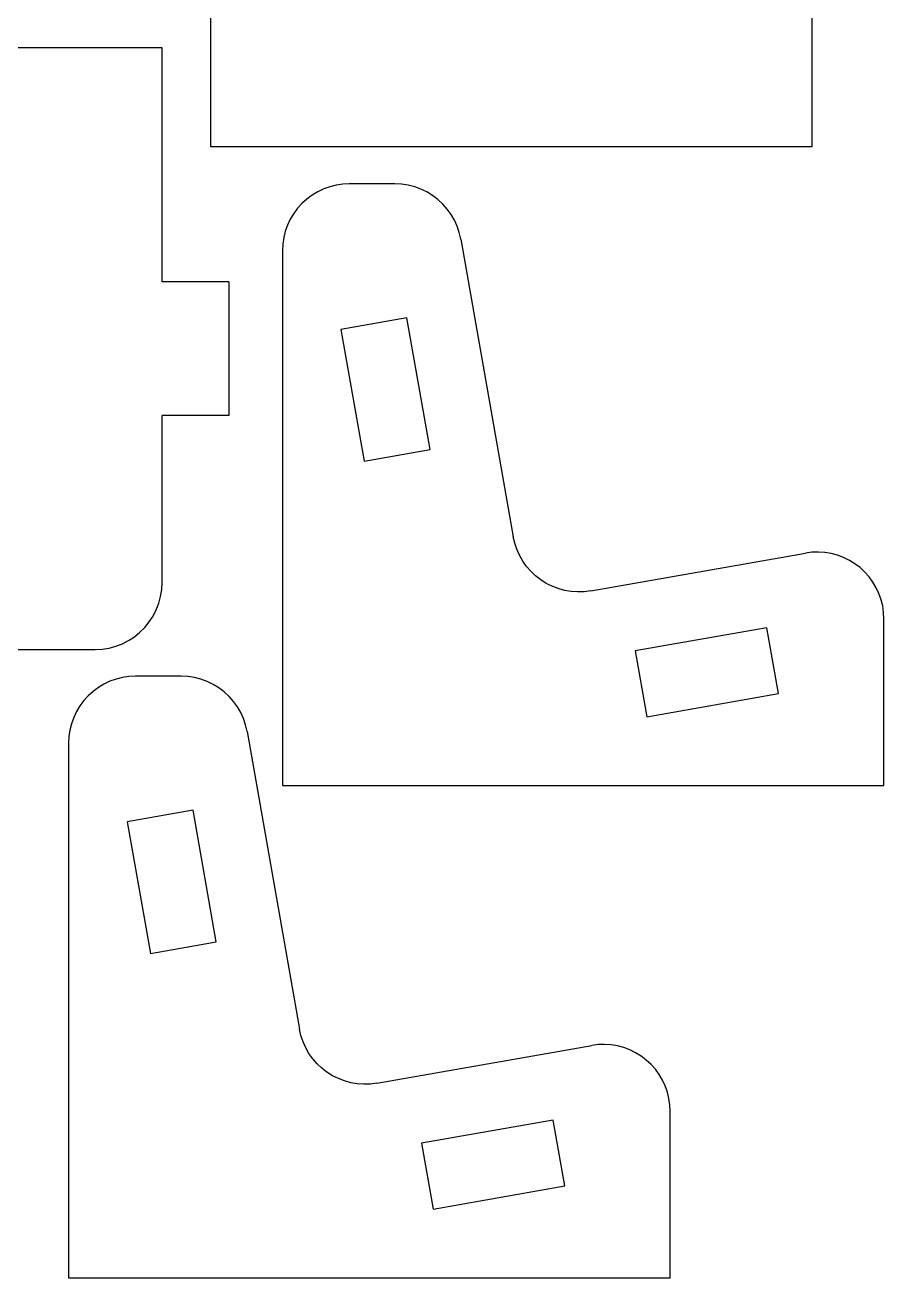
# Model space of a CAD drawing. Header units: millimetres. Extents: x -3928 to -434, y -548 to 1409.
# Drawn here: x -1732.8 to -1668.5, y 710.4 to 804.1 of the extents above; entities that cross this region are included whole.
import ezdxf

# ---------------------------------------------------------------- set-up
doc = ezdxf.new("R2010")
doc.units = ezdxf.units.MM
doc.header["$MEASUREMENT"] = 0
doc.layers.add('layer 1', color=7, linetype='Continuous')

msp = doc.modelspace()

# ---------------------------------------------------------------- linework, layer by layer
at = {"layer": 'layer 1', "color": 1, "lineweight": 25}
for points in [[(-1718.926, 812.5636), (-1718.926, 812.5636), (-1718.926, 795.0633), (-1718.926, 795.0633)], [(-1673.926, 795.0633), (-1673.926, 795.0633), (-1673.926, 812.5636), (-1673.926, 812.5636)], [(-1722.5517, 802.4388), (-1722.5517, 802.4388), (-1767.5516, 802.4388), (-1767.5516, 802.4388)], [(-1722.5517, 784.9389), (-1722.5517, 784.9389), (-1722.5517, 802.4388), (-1722.5517, 802.4388)], [(-1718.926, 795.0633), (-1718.926, 795.0633), (-1673.926, 795.0633), (-1673.926, 795.0633)], [(-1705.1281, 792.2603), (-1705.1281, 792.2603), (-1708.5483, 792.2603), (-1708.5483, 792.2603)], [(-1700.2041, 788.1286), (-1700.2041, 788.1286), (-1696.2798, 765.8729), (-1696.2798, 765.8729)], [(-1713.5482, 787.2604), (-1713.5482, 787.2604), (-1713.5482, 747.2603), (-1713.5482, 747.2603)], [(-1717.5514, 784.9389), (-1717.5514, 784.9389), (-1722.5517, 784.9389), (-1722.5517, 784.9389)], [(-1717.5514, 784.9389), (-1717.5514, 784.9389), (-1717.5514, 774.9387), (-1717.5514, 774.9387)], [(-1704.2427, 782.2386), (-1704.2427, 782.2386), (-1709.1667, 781.3704), (-1709.1667, 781.3704)], [(-1702.5063, 772.3905), (-1702.5063, 772.3905), (-1704.2427, 782.2386), (-1704.2427, 782.2386)], [(-1709.1667, 781.3704), (-1709.1667, 781.3704), (-1707.4304, 771.5223), (-1707.4304, 771.5223)], [(-1717.5514, 774.9387), (-1717.5514, 774.9387), (-1722.5517, 774.9387), (-1722.5517, 774.9387)], [(-1722.5517, 762.4387), (-1722.5517, 762.4387), (-1722.5517, 774.9387), (-1722.5517, 774.9387)], [(-1707.4304, 771.5223), (-1707.4304, 771.5223), (-1702.5063, 772.3905), (-1702.5063, 772.3905)], [(-1690.4875, 761.817), (-1690.4875, 761.817), (-1674.4167, 764.6509), (-1674.4167, 764.6509)], [(-1677.3091, 759.0636), (-1677.3091, 759.0636), (-1687.1573, 757.3272), (-1687.1573, 757.3272)], [(-1676.441, 754.1395), (-1676.441, 754.1395), (-1677.3091, 759.0636), (-1677.3091, 759.0636)], [(-1668.5483, 747.2603), (-1668.5483, 747.2603), (-1668.5483, 759.7268), (-1668.5483, 759.7268)], [(-1762.5517, 757.4388), (-1762.5517, 757.4388), (-1727.5516, 757.4388), (-1727.5516, 757.4388)], [(-1687.1573, 757.3272), (-1687.1573, 757.3272), (-1686.2891, 752.4031), (-1686.2891, 752.4031)], [(-1721.1206, 755.4381), (-1721.1206, 755.4381), (-1724.5408, 755.4381), (-1724.5408, 755.4381)], [(-1686.2891, 752.4031), (-1686.2891, 752.4031), (-1676.441, 754.1395), (-1676.441, 754.1395)], [(-1716.1965, 751.3064), (-1716.1965, 751.3064), (-1712.2722, 729.0507), (-1712.2722, 729.0507)], [(-1729.5407, 750.4382), (-1729.5407, 750.4382), (-1729.5407, 710.4382), (-1729.5407, 710.4382)], [(-1713.5482, 747.2603), (-1713.5482, 747.2603), (-1668.5483, 747.2603), (-1668.5483, 747.2603)], [(-1720.2351, 745.4164), (-1720.2351, 745.4164), (-1725.1592, 744.5482), (-1725.1592, 744.5482)], [(-1718.4988, 735.5682), (-1718.4988, 735.5682), (-1720.2351, 745.4164), (-1720.2351, 745.4164)], [(-1725.1592, 744.5482), (-1725.1592, 744.5482), (-1723.4228, 734.7), (-1723.4228, 734.7)], [(-1723.4228, 734.7), (-1723.4228, 734.7), (-1718.4988, 735.5682), (-1718.4988, 735.5682)], [(-1706.48, 724.9948), (-1706.48, 724.9948), (-1690.4092, 727.8286), (-1690.4092, 727.8286)], [(-1684.5407, 710.4382), (-1684.5407, 710.4382), (-1684.5407, 722.9046), (-1684.5407, 722.9046)], [(-1693.3016, 722.2413), (-1693.3016, 722.2413), (-1703.1498, 720.505), (-1703.1498, 720.505)], [(-1692.4334, 717.3174), (-1692.4334, 717.3174), (-1693.3016, 722.2413), (-1693.3016, 722.2413)], [(-1703.1498, 720.505), (-1703.1498, 720.505), (-1702.2816, 715.581), (-1702.2816, 715.581)], [(-1702.2816, 715.581), (-1702.2816, 715.581), (-1692.4334, 717.3174), (-1692.4334, 717.3174)], [(-1729.5407, 710.4382), (-1729.5407, 710.4382), (-1684.5407, 710.4382), (-1684.5407, 710.4382)]]:
    msp.add_open_spline(points, degree=3, dxfattribs=at)
for points, knots in [([(-1708.5483, 792.2603), (-1708.5483, 792.2603), (-1709.0383, 792.2363), (-1709.0383, 792.2363), (-1709.0383, 792.2363), (-1709.0383, 792.2363), (-1709.5238, 792.1644), (-1709.5238, 792.1644), (-1709.5238, 792.1644), (-1709.5238, 792.1644), (-1709.9997, 792.0451), (-1709.9997, 792.0451), (-1709.9997, 792.0451), (-1709.9997, 792.0451), (-1710.4618, 791.8797), (-1710.4618, 791.8797), (-1710.4618, 791.8797), (-1710.4618, 791.8797), (-1710.9052, 791.6698), (-1710.9052, 791.6698), (-1710.9052, 791.6698), (-1710.9052, 791.6698), (-1711.3261, 791.4175), (-1711.3261, 791.4175), (-1711.3261, 791.4175), (-1711.3261, 791.4175), (-1711.7202, 791.1254), (-1711.7202, 791.1254), (-1711.7202, 791.1254), (-1711.7202, 791.1254), (-1712.0839, 790.7959), (-1712.0839, 790.7959), (-1712.0839, 790.7959), (-1712.0839, 790.7959), (-1712.4134, 790.4322), (-1712.4134, 790.4322), (-1712.4134, 790.4322), (-1712.4134, 790.4322), (-1712.7058, 790.0382), (-1712.7058, 790.0382), (-1712.7058, 790.0382), (-1712.7058, 790.0382), (-1712.958, 789.6173), (-1712.958, 789.6173), (-1712.958, 789.6173), (-1712.958, 789.6173), (-1713.1676, 789.1739), (-1713.1676, 789.1739), (-1713.1676, 789.1739), (-1713.1676, 789.1739), (-1713.3331, 788.7117), (-1713.3331, 788.7117), (-1713.3331, 788.7117), (-1713.3331, 788.7117), (-1713.4523, 788.2358), (-1713.4523, 788.2358), (-1713.4523, 788.2358), (-1713.4523, 788.2358), (-1713.5243, 787.7504), (-1713.5243, 787.7504), (-1713.5243, 787.7504), (-1713.5243, 787.7504), (-1713.5482, 787.2604), (-1713.5482, 787.2604)], [0, 0, 0, 0, 0.0588235, 0.0588235, 0.0588235, 0.0588235, 0.1176471, 0.1176471, 0.1176471, 0.1176471, 0.1764706, 0.1764706, 0.1764706, 0.1764706, 0.2352941, 0.2352941, 0.2352941, 0.2352941, 0.2941176, 0.2941176, 0.2941176, 0.2941176, 0.3529412, 0.3529412, 0.3529412, 0.3529412, 0.4117647, 0.4117647, 0.4117647, 0.4117647, 0.4705882, 0.4705882, 0.4705882, 0.4705882, 0.5294118, 0.5294118, 0.5294118, 0.5294118, 0.5882353, 0.5882353, 0.5882353, 0.5882353, 0.6470588, 0.6470588, 0.6470588, 0.6470588, 0.7058824, 0.7058824, 0.7058824, 0.7058824, 0.7647059, 0.7647059, 0.7647059, 0.7647059, 0.8235294, 0.8235294, 0.8235294, 0.8235294, 0.8823529, 0.8823529, 0.8823529, 0.8823529, 1, 1, 1, 1]), ([(-1700.2041, 788.1286), (-1700.2041, 788.1286), (-1700.3148, 788.6147), (-1700.3148, 788.6147), (-1700.3148, 788.6147), (-1700.3148, 788.6147), (-1700.4736, 789.0871), (-1700.4736, 789.0871), (-1700.4736, 789.0871), (-1700.4736, 789.0871), (-1700.6789, 789.5415), (-1700.6789, 789.5415), (-1700.6789, 789.5415), (-1700.6789, 789.5415), (-1700.928, 789.9729), (-1700.928, 789.9729), (-1700.928, 789.9729), (-1700.928, 789.9729), (-1701.219, 790.3779), (-1701.219, 790.3779), (-1701.219, 790.3779), (-1701.219, 790.3779), (-1701.5489, 790.7515), (-1701.5489, 790.7515), (-1701.5489, 790.7515), (-1701.5489, 790.7515), (-1701.9143, 791.0905), (-1701.9143, 791.0905), (-1701.9143, 791.0905), (-1701.9143, 791.0905), (-1702.3116, 791.3914), (-1702.3116, 791.3914), (-1702.3116, 791.3914), (-1702.3116, 791.3914), (-1702.737, 791.6514), (-1702.737, 791.6514), (-1702.737, 791.6514), (-1702.737, 791.6514), (-1703.1861, 791.8677), (-1703.1861, 791.8677), (-1703.1861, 791.8677), (-1703.1861, 791.8677), (-1703.6542, 792.0381), (-1703.6542, 792.0381), (-1703.6542, 792.0381), (-1703.6542, 792.0381), (-1704.1375, 792.1612), (-1704.1375, 792.1612), (-1704.1375, 792.1612), (-1704.1375, 792.1612), (-1704.6304, 792.2356), (-1704.6304, 792.2356), (-1704.6304, 792.2356), (-1704.6304, 792.2356), (-1705.1281, 792.2603), (-1705.1281, 792.2603)], [0, 0, 0, 0, 0.0666667, 0.0666667, 0.0666667, 0.0666667, 0.1333333, 0.1333333, 0.1333333, 0.1333333, 0.2, 0.2, 0.2, 0.2, 0.2666667, 0.2666667, 0.2666667, 0.2666667, 0.3333333, 0.3333333, 0.3333333, 0.3333333, 0.4, 0.4, 0.4, 0.4, 0.4666667, 0.4666667, 0.4666667, 0.4666667, 0.5333333, 0.5333333, 0.5333333, 0.5333333, 0.6, 0.6, 0.6, 0.6, 0.6666667, 0.6666667, 0.6666667, 0.6666667, 0.7333333, 0.7333333, 0.7333333, 0.7333333, 0.8, 0.8, 0.8, 0.8, 0.8666667, 0.8666667, 0.8666667, 0.8666667, 1, 1, 1, 1]), ([(-1690.4875, 761.817), (-1690.4875, 761.817), (-1690.9743, 761.7556), (-1690.9743, 761.7556), (-1690.9743, 761.7556), (-1690.9743, 761.7556), (-1691.4647, 761.7422), (-1691.4647, 761.7422), (-1691.4647, 761.7422), (-1691.4647, 761.7422), (-1691.9544, 761.7771), (-1691.9544, 761.7771), (-1691.9544, 761.7771), (-1691.9544, 761.7771), (-1692.438, 761.8597), (-1692.438, 761.8597), (-1692.438, 761.8597), (-1692.438, 761.8597), (-1692.9111, 761.9892), (-1692.9111, 761.9892), (-1692.9111, 761.9892), (-1692.9111, 761.9892), (-1693.3694, 762.1645), (-1693.3694, 762.1645), (-1693.3694, 762.1645), (-1693.3694, 762.1645), (-1693.8086, 762.3839), (-1693.8086, 762.3839), (-1693.8086, 762.3839), (-1693.8086, 762.3839), (-1694.2238, 762.6453), (-1694.2238, 762.6453), (-1694.2238, 762.6453), (-1694.2238, 762.6453), (-1694.6111, 762.9463), (-1694.6111, 762.9463), (-1694.6111, 762.9463), (-1694.6111, 762.9463), (-1694.9674, 763.2835), (-1694.9674, 763.2835), (-1694.9674, 763.2835), (-1694.9674, 763.2835), (-1695.2892, 763.6543), (-1695.2892, 763.6543), (-1695.2892, 763.6543), (-1695.2892, 763.6543), (-1695.5728, 764.0547), (-1695.5728, 764.0547), (-1695.5728, 764.0547), (-1695.5728, 764.0547), (-1695.8159, 764.4808), (-1695.8159, 764.4808), (-1695.8159, 764.4808), (-1695.8159, 764.4808), (-1696.0159, 764.9289), (-1696.0159, 764.9289), (-1696.0159, 764.9289), (-1696.0159, 764.9289), (-1696.1711, 765.3942), (-1696.1711, 765.3942), (-1696.1711, 765.3942), (-1696.1711, 765.3942), (-1696.2798, 765.8729), (-1696.2798, 765.8729)], [0, 0, 0, 0, 0.0588235, 0.0588235, 0.0588235, 0.0588235, 0.1176471, 0.1176471, 0.1176471, 0.1176471, 0.1764706, 0.1764706, 0.1764706, 0.1764706, 0.2352941, 0.2352941, 0.2352941, 0.2352941, 0.2941176, 0.2941176, 0.2941176, 0.2941176, 0.3529412, 0.3529412, 0.3529412, 0.3529412, 0.4117647, 0.4117647, 0.4117647, 0.4117647, 0.4705882, 0.4705882, 0.4705882, 0.4705882, 0.5294118, 0.5294118, 0.5294118, 0.5294118, 0.5882353, 0.5882353, 0.5882353, 0.5882353, 0.6470588, 0.6470588, 0.6470588, 0.6470588, 0.7058824, 0.7058824, 0.7058824, 0.7058824, 0.7647059, 0.7647059, 0.7647059, 0.7647059, 0.8235294, 0.8235294, 0.8235294, 0.8235294, 0.8823529, 0.8823529, 0.8823529, 0.8823529, 1, 1, 1, 1]), ([(-1668.5483, 759.7268), (-1668.5483, 759.7268), (-1668.5719, 760.2108), (-1668.5719, 760.2108), (-1668.5719, 760.2108), (-1668.5719, 760.2108), (-1668.6421, 760.6902), (-1668.6421, 760.6902), (-1668.6421, 760.6902), (-1668.6421, 760.6902), (-1668.7585, 761.1608), (-1668.7585, 761.1608), (-1668.7585, 761.1608), (-1668.7585, 761.1608), (-1668.9197, 761.6177), (-1668.9197, 761.6177), (-1668.9197, 761.6177), (-1668.9197, 761.6177), (-1669.1244, 762.0569), (-1669.1244, 762.0569), (-1669.1244, 762.0569), (-1669.1244, 762.0569), (-1669.3709, 762.4742), (-1669.3709, 762.4742), (-1669.3709, 762.4742), (-1669.3709, 762.4742), (-1669.6567, 762.8658), (-1669.6567, 762.8658), (-1669.6567, 762.8658), (-1669.6567, 762.8658), (-1669.9788, 763.2278), (-1669.9788, 763.2278), (-1669.9788, 763.2278), (-1669.9788, 763.2278), (-1670.3344, 763.5569), (-1670.3344, 763.5569), (-1670.3344, 763.5569), (-1670.3344, 763.5569), (-1670.7203, 763.8501), (-1670.7203, 763.8501), (-1670.7203, 763.8501), (-1670.7203, 763.8501), (-1671.1327, 764.1044), (-1671.1327, 764.1044), (-1671.1327, 764.1044), (-1671.1327, 764.1044), (-1671.568, 764.3179), (-1671.568, 764.3179), (-1671.568, 764.3179), (-1671.568, 764.3179), (-1672.0217, 764.4879), (-1672.0217, 764.4879), (-1672.0217, 764.4879), (-1672.0217, 764.4879), (-1672.4899, 764.6135), (-1672.4899, 764.6135), (-1672.4899, 764.6135), (-1672.4899, 764.6135), (-1672.9679, 764.6929), (-1672.9679, 764.6929), (-1672.9679, 764.6929), (-1672.9679, 764.6929), (-1673.4515, 764.7257), (-1673.4515, 764.7257), (-1673.4515, 764.7257), (-1673.4515, 764.7257), (-1673.9359, 764.7116), (-1673.9359, 764.7116), (-1673.9359, 764.7116), (-1673.9359, 764.7116), (-1674.4167, 764.6509), (-1674.4167, 764.6509)], [0, 0, 0, 0, 0.0526316, 0.0526316, 0.0526316, 0.0526316, 0.1052632, 0.1052632, 0.1052632, 0.1052632, 0.1578947, 0.1578947, 0.1578947, 0.1578947, 0.2105263, 0.2105263, 0.2105263, 0.2105263, 0.2631579, 0.2631579, 0.2631579, 0.2631579, 0.3157895, 0.3157895, 0.3157895, 0.3157895, 0.3684211, 0.3684211, 0.3684211, 0.3684211, 0.4210526, 0.4210526, 0.4210526, 0.4210526, 0.4736842, 0.4736842, 0.4736842, 0.4736842, 0.5263158, 0.5263158, 0.5263158, 0.5263158, 0.5789474, 0.5789474, 0.5789474, 0.5789474, 0.6315789, 0.6315789, 0.6315789, 0.6315789, 0.6842105, 0.6842105, 0.6842105, 0.6842105, 0.7368421, 0.7368421, 0.7368421, 0.7368421, 0.7894737, 0.7894737, 0.7894737, 0.7894737, 0.8421053, 0.8421053, 0.8421053, 0.8421053, 0.8947368, 0.8947368, 0.8947368, 0.8947368, 1, 1, 1, 1]), ([(-1727.5516, 757.4388), (-1727.5516, 757.4388), (-1727.0288, 757.466), (-1727.0288, 757.466), (-1727.0288, 757.466), (-1727.0288, 757.466), (-1726.512, 757.5478), (-1726.512, 757.5478), (-1726.512, 757.5478), (-1726.512, 757.5478), (-1726.0065, 757.6833), (-1726.0065, 757.6833), (-1726.0065, 757.6833), (-1726.0065, 757.6833), (-1725.5179, 757.8709), (-1725.5179, 757.8709), (-1725.5179, 757.8709), (-1725.5179, 757.8709), (-1725.0515, 758.1087), (-1725.0515, 758.1087), (-1725.0515, 758.1087), (-1725.0515, 758.1087), (-1724.6126, 758.3938), (-1724.6126, 758.3938), (-1724.6126, 758.3938), (-1724.6126, 758.3938), (-1724.2059, 758.7229), (-1724.2059, 758.7229), (-1724.2059, 758.7229), (-1724.2059, 758.7229), (-1723.8358, 759.093), (-1723.8358, 759.093), (-1723.8358, 759.093), (-1723.8358, 759.093), (-1723.5067, 759.4997), (-1723.5067, 759.4997), (-1723.5067, 759.4997), (-1723.5067, 759.4997), (-1723.2216, 759.9386), (-1723.2216, 759.9386), (-1723.2216, 759.9386), (-1723.2216, 759.9386), (-1722.9839, 760.4049), (-1722.9839, 760.4049), (-1722.9839, 760.4049), (-1722.9839, 760.4049), (-1722.7962, 760.8935), (-1722.7962, 760.8935), (-1722.7962, 760.8935), (-1722.7962, 760.8935), (-1722.6611, 761.3991), (-1722.6611, 761.3991), (-1722.6611, 761.3991), (-1722.6611, 761.3991), (-1722.5789, 761.9162), (-1722.5789, 761.9162), (-1722.5789, 761.9162), (-1722.5789, 761.9162), (-1722.5517, 762.4387), (-1722.5517, 762.4387)], [0, 0, 0, 0, 0.0625, 0.0625, 0.0625, 0.0625, 0.125, 0.125, 0.125, 0.125, 0.1875, 0.1875, 0.1875, 0.1875, 0.25, 0.25, 0.25, 0.25, 0.3125, 0.3125, 0.3125, 0.3125, 0.375, 0.375, 0.375, 0.375, 0.4375, 0.4375, 0.4375, 0.4375, 0.5, 0.5, 0.5, 0.5, 0.5625, 0.5625, 0.5625, 0.5625, 0.625, 0.625, 0.625, 0.625, 0.6875, 0.6875, 0.6875, 0.6875, 0.75, 0.75, 0.75, 0.75, 0.8125, 0.8125, 0.8125, 0.8125, 0.875, 0.875, 0.875, 0.875, 1, 1, 1, 1]), ([(-1724.5408, 755.4381), (-1724.5408, 755.4381), (-1725.0308, 755.4141), (-1725.0308, 755.4141), (-1725.0308, 755.4141), (-1725.0308, 755.4141), (-1725.5162, 755.3421), (-1725.5162, 755.3421), (-1725.5162, 755.3421), (-1725.5162, 755.3421), (-1725.9921, 755.2229), (-1725.9921, 755.2229), (-1725.9921, 755.2229), (-1725.9921, 755.2229), (-1726.4543, 755.0574), (-1726.4543, 755.0574), (-1726.4543, 755.0574), (-1726.4543, 755.0574), (-1726.8977, 754.8475), (-1726.8977, 754.8475), (-1726.8977, 754.8475), (-1726.8977, 754.8475), (-1727.3186, 754.5953), (-1727.3186, 754.5953), (-1727.3186, 754.5953), (-1727.3186, 754.5953), (-1727.7126, 754.3032), (-1727.7126, 754.3032), (-1727.7126, 754.3032), (-1727.7126, 754.3032), (-1728.0763, 753.9737), (-1728.0763, 753.9737), (-1728.0763, 753.9737), (-1728.0763, 753.9737), (-1728.4058, 753.61), (-1728.4058, 753.61), (-1728.4058, 753.61), (-1728.4058, 753.61), (-1728.6979, 753.2159), (-1728.6979, 753.2159), (-1728.6979, 753.2159), (-1728.6979, 753.2159), (-1728.9505, 752.7951), (-1728.9505, 752.7951), (-1728.9505, 752.7951), (-1728.9505, 752.7951), (-1729.1601, 752.3516), (-1729.1601, 752.3516), (-1729.1601, 752.3516), (-1729.1601, 752.3516), (-1729.3255, 751.8895), (-1729.3255, 751.8895), (-1729.3255, 751.8895), (-1729.3255, 751.8895), (-1729.4448, 751.4136), (-1729.4448, 751.4136), (-1729.4448, 751.4136), (-1729.4448, 751.4136), (-1729.5167, 750.9282), (-1729.5167, 750.9282), (-1729.5167, 750.9282), (-1729.5167, 750.9282), (-1729.5407, 750.4382), (-1729.5407, 750.4382)], [0, 0, 0, 0, 0.0588235, 0.0588235, 0.0588235, 0.0588235, 0.1176471, 0.1176471, 0.1176471, 0.1176471, 0.1764706, 0.1764706, 0.1764706, 0.1764706, 0.2352941, 0.2352941, 0.2352941, 0.2352941, 0.2941176, 0.2941176, 0.2941176, 0.2941176, 0.3529412, 0.3529412, 0.3529412, 0.3529412, 0.4117647, 0.4117647, 0.4117647, 0.4117647, 0.4705882, 0.4705882, 0.4705882, 0.4705882, 0.5294118, 0.5294118, 0.5294118, 0.5294118, 0.5882353, 0.5882353, 0.5882353, 0.5882353, 0.6470588, 0.6470588, 0.6470588, 0.6470588, 0.7058824, 0.7058824, 0.7058824, 0.7058824, 0.7647059, 0.7647059, 0.7647059, 0.7647059, 0.8235294, 0.8235294, 0.8235294, 0.8235294, 0.8823529, 0.8823529, 0.8823529, 0.8823529, 1, 1, 1, 1]), ([(-1716.1965, 751.3064), (-1716.1965, 751.3064), (-1716.3073, 751.7921), (-1716.3073, 751.7921), (-1716.3073, 751.7921), (-1716.3073, 751.7921), (-1716.4661, 752.2648), (-1716.4661, 752.2648), (-1716.4661, 752.2648), (-1716.4661, 752.2648), (-1716.6714, 752.7192), (-1716.6714, 752.7192), (-1716.6714, 752.7192), (-1716.6714, 752.7192), (-1716.9204, 753.1507), (-1716.9204, 753.1507), (-1716.9204, 753.1507), (-1716.9204, 753.1507), (-1717.2115, 753.5557), (-1717.2115, 753.5557), (-1717.2115, 753.5557), (-1717.2115, 753.5557), (-1717.5413, 753.9293), (-1717.5413, 753.9293), (-1717.5413, 753.9293), (-1717.5413, 753.9293), (-1717.9065, 754.2683), (-1717.9065, 754.2683), (-1717.9065, 754.2683), (-1717.9065, 754.2683), (-1718.304, 754.5692), (-1718.304, 754.5692), (-1718.304, 754.5692), (-1718.304, 754.5692), (-1718.7291, 754.8292), (-1718.7291, 754.8292), (-1718.7291, 754.8292), (-1718.7291, 754.8292), (-1719.1786, 755.0454), (-1719.1786, 755.0454), (-1719.1786, 755.0454), (-1719.1786, 755.0454), (-1719.6467, 755.2158), (-1719.6467, 755.2158), (-1719.6467, 755.2158), (-1719.6467, 755.2158), (-1720.13, 755.339), (-1720.13, 755.339), (-1720.13, 755.339), (-1720.13, 755.339), (-1720.6229, 755.4134), (-1720.6229, 755.4134), (-1720.6229, 755.4134), (-1720.6229, 755.4134), (-1721.1206, 755.4381), (-1721.1206, 755.4381)], [0, 0, 0, 0, 0.0666667, 0.0666667, 0.0666667, 0.0666667, 0.1333333, 0.1333333, 0.1333333, 0.1333333, 0.2, 0.2, 0.2, 0.2, 0.2666667, 0.2666667, 0.2666667, 0.2666667, 0.3333333, 0.3333333, 0.3333333, 0.3333333, 0.4, 0.4, 0.4, 0.4, 0.4666667, 0.4666667, 0.4666667, 0.4666667, 0.5333333, 0.5333333, 0.5333333, 0.5333333, 0.6, 0.6, 0.6, 0.6, 0.6666667, 0.6666667, 0.6666667, 0.6666667, 0.7333333, 0.7333333, 0.7333333, 0.7333333, 0.8, 0.8, 0.8, 0.8, 0.8666667, 0.8666667, 0.8666667, 0.8666667, 1, 1, 1, 1]), ([(-1706.48, 724.9948), (-1706.48, 724.9948), (-1706.9668, 724.9334), (-1706.9668, 724.9334), (-1706.9668, 724.9334), (-1706.9668, 724.9334), (-1707.4572, 724.92), (-1707.4572, 724.92), (-1707.4572, 724.92), (-1707.4572, 724.92), (-1707.9468, 724.9549), (-1707.9468, 724.9549), (-1707.9468, 724.9549), (-1707.9468, 724.9549), (-1708.4305, 725.0375), (-1708.4305, 725.0375), (-1708.4305, 725.0375), (-1708.4305, 725.0375), (-1708.9036, 725.1669), (-1708.9036, 725.1669), (-1708.9036, 725.1669), (-1708.9036, 725.1669), (-1709.3618, 725.3423), (-1709.3618, 725.3423), (-1709.3618, 725.3423), (-1709.3618, 725.3423), (-1709.8007, 725.5617), (-1709.8007, 725.5617), (-1709.8007, 725.5617), (-1709.8007, 725.5617), (-1710.2163, 725.8231), (-1710.2163, 725.8231), (-1710.2163, 725.8231), (-1710.2163, 725.8231), (-1710.6036, 726.124), (-1710.6036, 726.124), (-1710.6036, 726.124), (-1710.6036, 726.124), (-1710.9599, 726.4613), (-1710.9599, 726.4613), (-1710.9599, 726.4613), (-1710.9599, 726.4613), (-1711.2816, 726.832), (-1711.2816, 726.832), (-1711.2816, 726.832), (-1711.2816, 726.832), (-1711.5653, 727.2324), (-1711.5653, 727.2324), (-1711.5653, 727.2324), (-1711.5653, 727.2324), (-1711.808, 727.6586), (-1711.808, 727.6586), (-1711.808, 727.6586), (-1711.808, 727.6586), (-1712.0084, 728.1066), (-1712.0084, 728.1066), (-1712.0084, 728.1066), (-1712.0084, 728.1066), (-1712.1636, 728.5719), (-1712.1636, 728.5719), (-1712.1636, 728.5719), (-1712.1636, 728.5719), (-1712.2722, 729.0507), (-1712.2722, 729.0507)], [0, 0, 0, 0, 0.0588235, 0.0588235, 0.0588235, 0.0588235, 0.1176471, 0.1176471, 0.1176471, 0.1176471, 0.1764706, 0.1764706, 0.1764706, 0.1764706, 0.2352941, 0.2352941, 0.2352941, 0.2352941, 0.2941176, 0.2941176, 0.2941176, 0.2941176, 0.3529412, 0.3529412, 0.3529412, 0.3529412, 0.4117647, 0.4117647, 0.4117647, 0.4117647, 0.4705882, 0.4705882, 0.4705882, 0.4705882, 0.5294118, 0.5294118, 0.5294118, 0.5294118, 0.5882353, 0.5882353, 0.5882353, 0.5882353, 0.6470588, 0.6470588, 0.6470588, 0.6470588, 0.7058824, 0.7058824, 0.7058824, 0.7058824, 0.7647059, 0.7647059, 0.7647059, 0.7647059, 0.8235294, 0.8235294, 0.8235294, 0.8235294, 0.8823529, 0.8823529, 0.8823529, 0.8823529, 1, 1, 1, 1]), ([(-1684.5407, 722.9046), (-1684.5407, 722.9046), (-1684.5644, 723.3886), (-1684.5644, 723.3886), (-1684.5644, 723.3886), (-1684.5644, 723.3886), (-1684.6346, 723.868), (-1684.6346, 723.868), (-1684.6346, 723.868), (-1684.6346, 723.868), (-1684.7506, 724.3386), (-1684.7506, 724.3386), (-1684.7506, 724.3386), (-1684.7506, 724.3386), (-1684.9122, 724.7955), (-1684.9122, 724.7955), (-1684.9122, 724.7955), (-1684.9122, 724.7955), (-1685.1168, 725.2347), (-1685.1168, 725.2347), (-1685.1168, 725.2347), (-1685.1168, 725.2347), (-1685.3634, 725.652), (-1685.3634, 725.652), (-1685.3634, 725.652), (-1685.3634, 725.652), (-1685.6488, 726.0436), (-1685.6488, 726.0436), (-1685.6488, 726.0436), (-1685.6488, 726.0436), (-1685.9713, 726.4055), (-1685.9713, 726.4055), (-1685.9713, 726.4055), (-1685.9713, 726.4055), (-1686.3269, 726.7347), (-1686.3269, 726.7347), (-1686.3269, 726.7347), (-1686.3269, 726.7347), (-1686.7128, 727.0278), (-1686.7128, 727.0278), (-1686.7128, 727.0278), (-1686.7128, 727.0278), (-1687.1252, 727.2822), (-1687.1252, 727.2822), (-1687.1252, 727.2822), (-1687.1252, 727.2822), (-1687.5605, 727.4956), (-1687.5605, 727.4956), (-1687.5605, 727.4956), (-1687.5605, 727.4956), (-1688.0142, 727.6657), (-1688.0142, 727.6657), (-1688.0142, 727.6657), (-1688.0142, 727.6657), (-1688.4823, 727.7912), (-1688.4823, 727.7912), (-1688.4823, 727.7912), (-1688.4823, 727.7912), (-1688.9603, 727.8706), (-1688.9603, 727.8706), (-1688.9603, 727.8706), (-1688.9603, 727.8706), (-1689.4436, 727.9034), (-1689.4436, 727.9034), (-1689.4436, 727.9034), (-1689.4436, 727.9034), (-1689.9284, 727.8893), (-1689.9284, 727.8893), (-1689.9284, 727.8893), (-1689.9284, 727.8893), (-1690.4092, 727.8286), (-1690.4092, 727.8286)], [0, 0, 0, 0, 0.0526316, 0.0526316, 0.0526316, 0.0526316, 0.1052632, 0.1052632, 0.1052632, 0.1052632, 0.1578947, 0.1578947, 0.1578947, 0.1578947, 0.2105263, 0.2105263, 0.2105263, 0.2105263, 0.2631579, 0.2631579, 0.2631579, 0.2631579, 0.3157895, 0.3157895, 0.3157895, 0.3157895, 0.3684211, 0.3684211, 0.3684211, 0.3684211, 0.4210526, 0.4210526, 0.4210526, 0.4210526, 0.4736842, 0.4736842, 0.4736842, 0.4736842, 0.5263158, 0.5263158, 0.5263158, 0.5263158, 0.5789474, 0.5789474, 0.5789474, 0.5789474, 0.6315789, 0.6315789, 0.6315789, 0.6315789, 0.6842105, 0.6842105, 0.6842105, 0.6842105, 0.7368421, 0.7368421, 0.7368421, 0.7368421, 0.7894737, 0.7894737, 0.7894737, 0.7894737, 0.8421053, 0.8421053, 0.8421053, 0.8421053, 0.8947368, 0.8947368, 0.8947368, 0.8947368, 1, 1, 1, 1])]:
    msp.add_open_spline(points, degree=3, knots=knots, dxfattribs=at)

doc.saveas('drawing.dxf')
